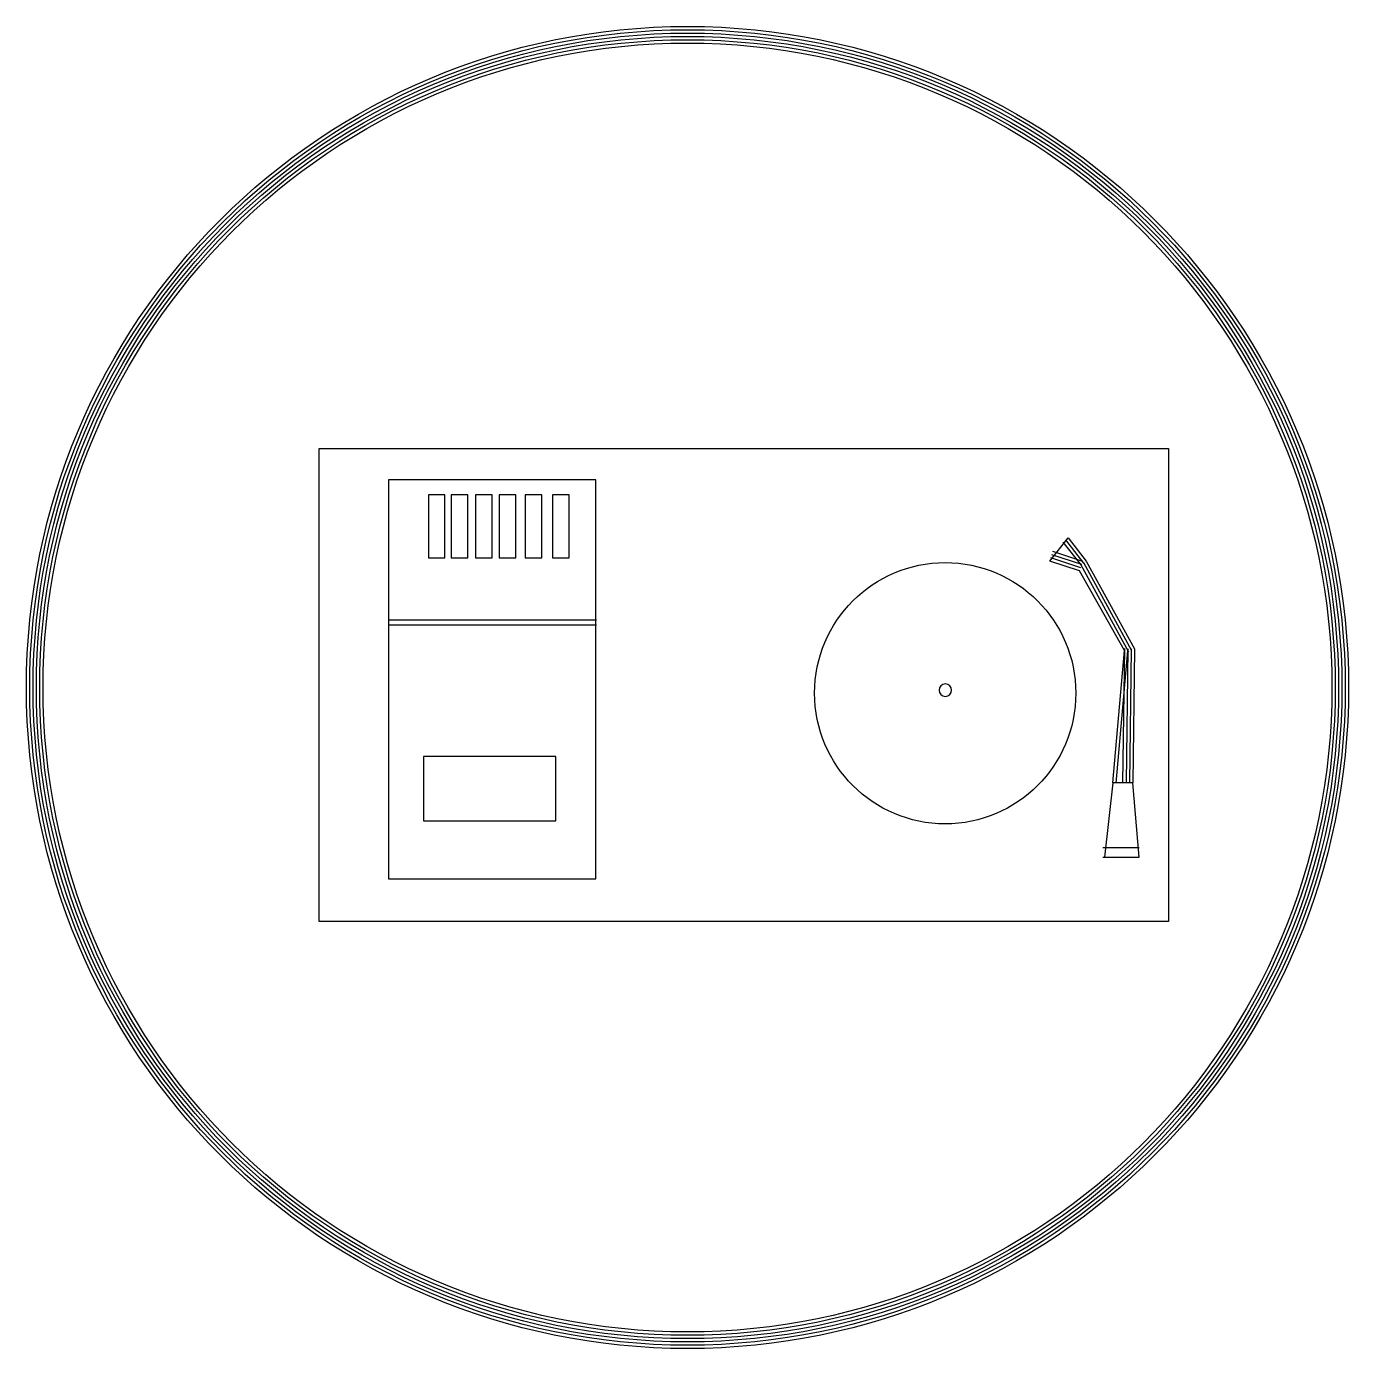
# Model space of a CAD drawing. Extents: x 28.062 to 28.459, y -8.709 to -8.312.
import ezdxf

# ---------------------------------------------------------------- set-up
doc = ezdxf.new("R2010")
doc.units = 0
doc.header["$MEASUREMENT"] = 0
doc.layers.add('MESA', color=7, linetype='CONTINUOUS')

msp = doc.modelspace()

# ---------------------------------------------------------------- linework, layer by layer
at = {"layer": 'MESA'}
for p, q in [((28.14998, -8.43875), (28.40454, -8.43875)), ((28.14998, -8.58054), (28.14998, -8.43875)), ((28.40454, -8.43875), (28.40454, -8.58054)), ((28.17076, -8.44815), (28.17076, -8.56774)), ((28.23287, -8.44815), (28.17076, -8.44815)), ((28.23287, -8.56774), (28.23287, -8.44815)), ((28.18269, -8.45262), (28.18269, -8.47147)), ((28.18765, -8.45262), (28.18269, -8.45262)), ((28.18765, -8.47147), (28.18765, -8.45262)), ((28.19449, -8.45262), (28.18952, -8.45262)), ((28.18952, -8.45262), (28.18952, -8.47147)), ((28.19449, -8.47147), (28.19449, -8.45262)), ((28.20181, -8.45262), (28.19684, -8.45262)), ((28.19684, -8.45262), (28.19684, -8.47147)), ((28.20181, -8.47147), (28.20181, -8.45262)), ((28.20891, -8.45262), (28.20394, -8.45262)), ((28.20394, -8.45262), (28.20394, -8.47147)), ((28.20891, -8.47147), (28.20891, -8.45262)), ((28.21668, -8.45262), (28.21171, -8.45262)), ((28.21171, -8.45262), (28.21171, -8.47147)), ((28.21668, -8.47147), (28.21668, -8.45262)), ((28.22488, -8.45262), (28.21992, -8.45262)), ((28.21992, -8.45262), (28.21992, -8.47147)), ((28.22488, -8.47147), (28.22488, -8.45262)), ((28.369, -8.47247), (28.37446, -8.46552)), ((28.37446, -8.46552), (28.37993, -8.47247)), ((28.37889, -8.4726), (28.36995, -8.46962)), ((28.37289, -8.46676), (28.37836, -8.4737)), ((28.37368, -8.46614), (28.37914, -8.47308)), ((28.37368, -8.46614), (28.37914, -8.47308)), ((28.18269, -8.47147), (28.18765, -8.47147)), ((28.18952, -8.47147), (28.19449, -8.47147)), ((28.19684, -8.47147), (28.20181, -8.47147)), ((28.20394, -8.47147), (28.20891, -8.47147)), ((28.21171, -8.47147), (28.21668, -8.47147)), ((28.21992, -8.47147), (28.22488, -8.47147)), ((28.37794, -8.47544), (28.369, -8.47247)), ((28.37826, -8.47449), (28.36931, -8.47152)), ((28.37826, -8.47449), (28.36931, -8.47152)), ((28.37857, -8.47355), (28.36963, -8.47057)), ((28.37817, -8.47343), (28.39258, -8.49973)), ((28.37905, -8.47295), (28.39346, -8.49925)), ((28.37905, -8.47295), (28.39346, -8.49925)), ((28.37993, -8.47247), (28.39434, -8.49877)), ((28.39136, -8.49926), (28.37794, -8.47544)), ((28.17098, -8.49009), (28.23309, -8.49009)), ((28.17098, -8.49158), (28.23309, -8.49158)), ((28.38788, -8.53896), (28.39136, -8.49926)), ((28.38887, -8.53905), (28.39235, -8.49935)), ((28.39134, -8.49873), (28.39084, -8.53892)), ((28.39234, -8.49874), (28.39184, -8.53894)), ((28.39334, -8.49875), (28.39284, -8.53895)), ((28.39434, -8.49877), (28.39384, -8.53896)), ((28.1812, -8.53102), (28.1812, -8.55037)), ((28.22094, -8.53102), (28.1812, -8.53102)), ((28.22094, -8.55037), (28.22094, -8.53102)), ((28.38788, -8.53896), (28.38539, -8.56129)), ((28.39384, -8.53896), (28.38788, -8.53896)), ((28.39583, -8.56129), (28.39384, -8.53896)), ((28.1812, -8.55037), (28.22094, -8.55037)), ((28.3849, -8.55831), (28.39583, -8.55831)), ((28.3849, -8.56129), (28.39583, -8.56129)), ((28.17076, -8.56774), (28.23287, -8.56774)), ((28.40454, -8.58054), (28.14998, -8.58054))]:
    msp.add_line(p, q, dxfattribs=at)
for centre, radius in [((28.26038, -8.51038), 0.19818), ((28.26038, -8.51038), 0.19718), ((28.26038, -8.51038), 0.19618), ((28.26038, -8.51038), 0.19518), ((28.26038, -8.51038), 0.19418), ((28.26038, -8.51038), 0.19318), ((28.33764, -8.51209), 0.03916)]:
    msp.add_circle(centre, radius, dxfattribs=at)
for start, end in [(0, 180), (180, 0)]:
    msp.add_arc((28.3377, -8.51117), 0.00187, start, end, dxfattribs=at)

doc.saveas('drawing.dxf')
